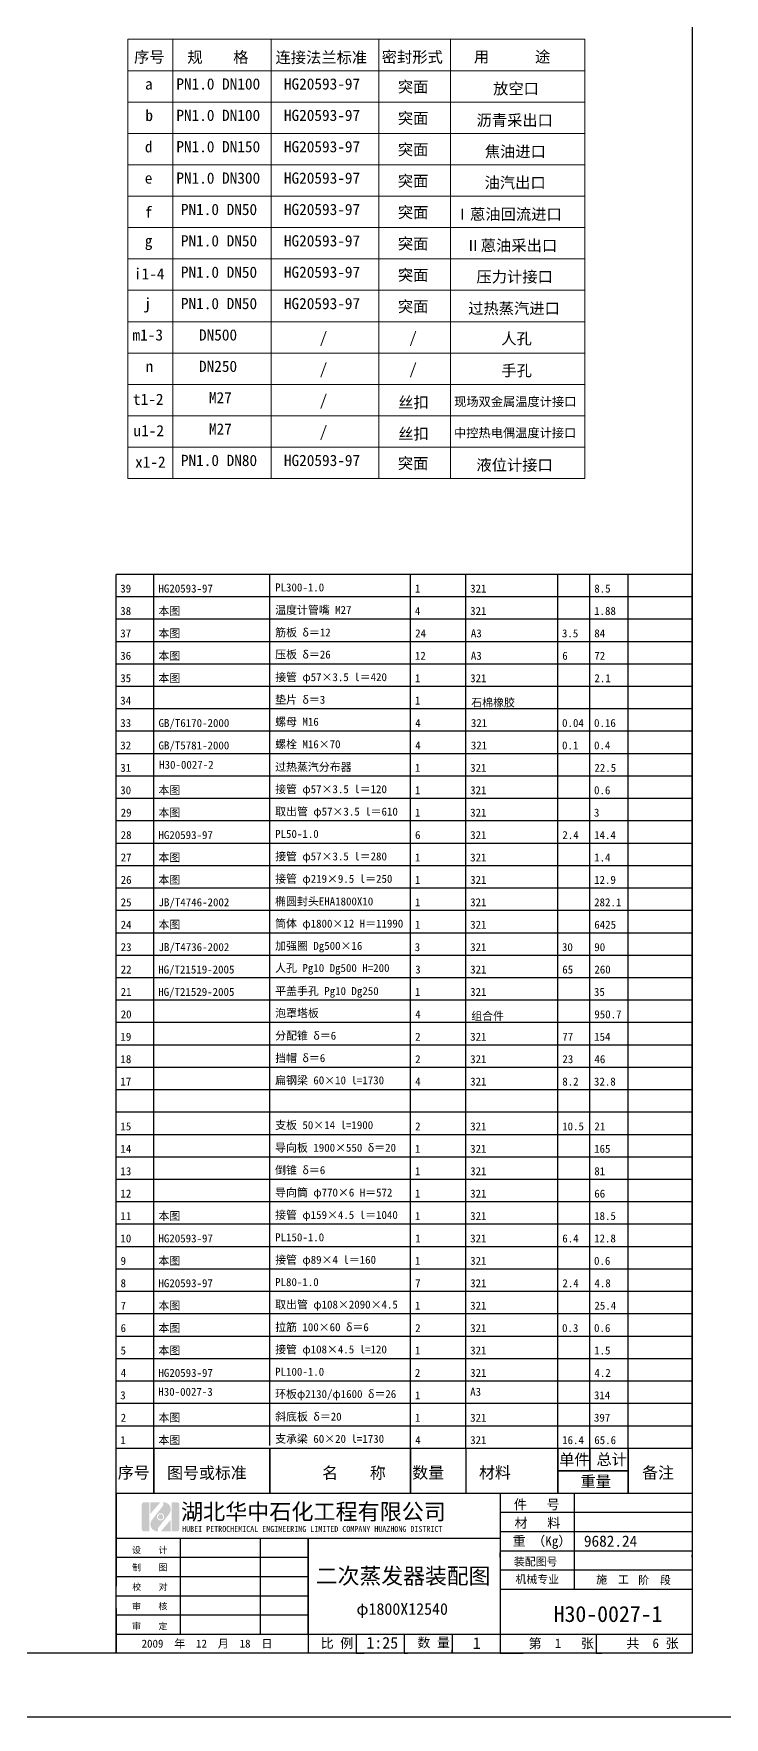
# Model space of a CAD drawing. Header units: millimetres. Extents: x -7921 to 37143, y 2610 to 23660.
# Drawn here: x 16648 to 22043, y 2635 to 15783 of the extents above; entities that cross this region are included whole.
import ezdxf

# ---------------------------------------------------------------- set-up
doc = ezdxf.new("R2010")
doc.units = ezdxf.units.MM
doc.header["$LTSCALE"] = 2
doc.linetypes.add('EB_DASHDOT', pattern=[39, 30, -3, 3, -3])
for name, color, linetype, lineweight in [('CAXA0', 7, 'Continuous', 70), ('CAXA1', 1, 'EB_DASHDOT', 25), ('CAXA4', 3, 'Continuous', 25)]:
    doc.layers.add(name, color=color, linetype=linetype, lineweight=lineweight)
doc.layers.add('文字', color=42, linetype='Continuous')
doc.styles.get("Standard").update_dxf_attribs({"font": 'SimSun.ttf'})
doc.styles.add('黑体', font='SIMHEI.TTF', dxfattribs={"width": 0.75})

msp = doc.modelspace()

# ---------------------------------------------------------------- hatches: boundary and pattern name
at = {"layer": '文字'}
h = msp.add_hatch(color=1, dxfattribs=at)
h.paths.add_polyline_path([(17786.1767, 4297.3144, 0.4142135624), (17768.5749, 4314.9163), (17726.5035, 4314.9163), (17726.5035, 4087.1933), (17768.5749, 4087.1933, 0.4142135624), (17786.1767, 4104.7951)])
h.paths.add_polyline_path([(17552.4861, 4314.9163), (17510.4147, 4314.9163, 0.4142135624), (17492.8129, 4297.3144), (17492.8129, 4104.7951, 0.4142135624), (17510.4147, 4087.1933), (17552.4861, 4087.1933)])
h.paths.add_polyline_path([(17659.8853, 4201.0548, 1), (17619.1043, 4201.0548, 1)])
h = msp.add_hatch(color=5, dxfattribs=at)
h.paths.add_polyline_path([(17656.1281, 4314.4162, -0.3603748709), (17655.5266, 4284.1349), (17572.1833, 4177.5018, 0.6778312572), (17622.8615, 4087.6934, -0.3603748709), (17623.463, 4117.9747), (17706.8063, 4224.6078, 0.6778312572)])
h.paths.add_polyline_path([(17667.6399, 4201.0548, -1), (17611.3497, 4201.0548, -1)], flags=16)
h = msp.add_hatch(color=5, dxfattribs=at)
h.paths.add_polyline_path([(17638.1022, 4314.9163), (17560.0625, 4314.9163), (17560.0625, 4224.884)])
h.paths.add_polyline_path([(17718.9272, 4177.2256), (17640.8874, 4087.1933), (17718.9272, 4087.1933)])

# ---------------------------------------------------------------- linework, layer by layer
at = {"color": 0, "linetype": 'Continuous', "lineweight": 0}
for p, q in [((17384.3268, 15739.2396), (20954.3268, 15739.2396)), ((17384.3268, 12309.2396), (17384.3268, 15739.2396)), ((17734.3268, 12309.2396), (17734.3268, 15739.2396)), ((18504.3268, 12309.2396), (18504.3268, 15739.2396)), ((19344.3268, 12309.2396), (19344.3268, 15739.2396)), ((19904.3268, 12309.2396), (19904.3268, 15739.2396)), ((20954.3268, 12309.2396), (20954.3268, 15739.2396)), ((17384.3268, 15494.2396), (20954.3268, 15494.2396)), ((17384.3268, 15249.2396), (20954.3268, 15249.2396)), ((17384.3268, 15004.2396), (20954.3268, 15004.2396)), ((17384.3268, 14759.2396), (20954.3268, 14759.2396)), ((17384.3268, 14514.2396), (20954.3268, 14514.2396)), ((17384.3268, 14269.2396), (20954.3268, 14269.2396)), ((17384.3268, 14024.2396), (20954.3268, 14024.2396)), ((17384.3268, 13779.2396), (20954.3268, 13779.2396)), ((17384.3268, 13534.2396), (20954.3268, 13534.2396)), ((17384.3268, 13289.2396), (20954.3268, 13289.2396)), ((17384.3268, 13044.2396), (20954.3268, 13044.2396)), ((17384.3268, 12799.2396), (20954.3268, 12799.2396)), ((17384.3268, 12554.2396), (20954.3268, 12554.2396)), ((17384.3268, 12309.2396), (20954.3268, 12309.2396))]:
    msp.add_line(p, q, dxfattribs=at)
at = {"color": 0, "lineweight": -3}
for p, q in [((17292.6812, 11385.2001), (17292.6812, 11560.2001)), ((17585.4867, 11385.2001), (17585.4867, 11560.2001)), ((18492.6812, 11408.2829), (18492.6812, 11560.2001)), ((19592.6812, 11408.2829), (19592.6812, 11560.2001)), ((20024.5323, 11385.2001), (20024.5323, 11560.2001)), ((20742.6812, 11385.2001), (20742.6812, 11560.2001)), ((20992.6812, 11385.2001), (20992.6812, 11560.2001)), ((21292.6812, 11385.2001), (21292.6812, 11560.2001)), ((17292.6812, 11210.2001), (17292.6812, 11385.2001)), ((17585.4867, 11210.2001), (17585.4867, 11385.2001)), ((18492.6812, 11233.2829), (18492.6812, 11408.2829)), ((19592.6812, 11233.2829), (19592.6812, 11408.2829)), ((20024.5323, 11210.2001), (20024.5323, 11385.2001)), ((20742.6812, 11210.2001), (20742.6812, 11385.2001)), ((20992.6812, 11210.2001), (20992.6812, 11385.2001)), ((21292.6812, 11210.2001), (21292.6812, 11385.2001)), ((17292.6812, 11035.2001), (17292.6812, 11210.2001)), ((17585.4867, 11035.2001), (17585.4867, 11210.2001)), ((18492.6812, 11058.2829), (18492.6812, 11233.2829)), ((19592.6812, 11058.2829), (19592.6812, 11233.2829)), ((20024.5323, 11035.2001), (20024.5323, 11210.2001)), ((20742.6812, 11035.2001), (20742.6812, 11210.2001)), ((20992.6812, 11035.2001), (20992.6812, 11210.2001)), ((21292.6812, 11035.2001), (21292.6812, 11210.2001)), ((18492.6812, 10883.2829), (18492.6812, 11058.2829)), ((19592.6812, 10883.2829), (19592.6812, 11058.2829)), ((17292.6812, 10860.2001), (17292.6812, 11035.2001)), ((17585.4867, 10860.2001), (17585.4867, 11035.2001)), ((20024.5323, 10860.2001), (20024.5323, 11035.2001)), ((20742.6812, 10860.2001), (20742.6812, 11035.2001)), ((20992.6812, 10860.2001), (20992.6812, 11035.2001)), ((21292.6812, 10860.2001), (21292.6812, 11035.2001)), ((17292.6812, 10685.2001), (17292.6812, 10860.2001)), ((17585.4867, 10685.2001), (17585.4867, 10860.2001)), ((18492.6812, 10708.2829), (18492.6812, 10883.2829)), ((19592.6812, 10708.2829), (19592.6812, 10883.2829)), ((20024.5323, 10685.2001), (20024.5323, 10860.2001)), ((20742.6812, 10685.2001), (20742.6812, 10860.2001)), ((20992.6812, 10685.2001), (20992.6812, 10860.2001)), ((21292.6812, 10685.2001), (21292.6812, 10860.2001)), ((17292.6812, 10510.2001), (17292.6812, 10685.2001)), ((17585.4867, 10510.2001), (17585.4867, 10685.2001)), ((18492.6812, 10533.2829), (18492.6812, 10708.2829)), ((19592.6812, 10533.2829), (19592.6812, 10708.2829)), ((20024.5323, 10510.2001), (20024.5323, 10685.2001)), ((20742.6812, 10510.2001), (20742.6812, 10685.2001)), ((20992.6812, 10510.2001), (20992.6812, 10685.2001)), ((21292.6812, 10510.2001), (21292.6812, 10685.2001)), ((18492.6812, 10358.2829), (18492.6812, 10533.2829)), ((19592.6812, 10358.2829), (19592.6812, 10533.2829)), ((17292.6812, 10335.2001), (17292.6812, 10510.2001)), ((17585.4867, 10335.2001), (17585.4867, 10510.2001)), ((20024.5323, 10335.2001), (20024.5323, 10510.2001)), ((20742.6812, 10335.2001), (20742.6812, 10510.2001)), ((20992.6812, 10335.2001), (20992.6812, 10510.2001)), ((21292.6812, 10335.2001), (21292.6812, 10510.2001)), ((17292.6812, 10160.2001), (17292.6812, 10335.2001)), ((17585.4867, 10160.2001), (17585.4867, 10335.2001)), ((18492.6812, 10183.2829), (18492.6812, 10358.2829)), ((19592.6812, 10183.2829), (19592.6812, 10358.2829)), ((20024.5323, 10160.2001), (20024.5323, 10335.2001)), ((20742.6812, 10160.2001), (20742.6812, 10335.2001)), ((20992.6812, 10160.2001), (20992.6812, 10335.2001)), ((21292.6812, 10160.2001), (21292.6812, 10335.2001)), ((17292.6812, 9985.2001), (17292.6812, 10160.2001)), ((17585.4867, 9985.2001), (17585.4867, 10160.2001)), ((18492.6812, 10008.2829), (18492.6812, 10183.2829)), ((19592.6812, 10008.2829), (19592.6812, 10183.2829)), ((20024.5323, 9985.2001), (20024.5323, 10160.2001)), ((20742.6812, 9985.2001), (20742.6812, 10160.2001)), ((20992.6812, 9985.2001), (20992.6812, 10160.2001)), ((21292.6812, 9985.2001), (21292.6812, 10160.2001)), ((18492.6812, 9833.2829), (18492.6812, 10008.2829)), ((19592.6812, 9833.2829), (19592.6812, 10008.2829)), ((17292.6812, 9810.2001), (17292.6812, 9985.2001)), ((17585.4867, 9810.2001), (17585.4867, 9985.2001)), ((20024.5323, 9810.2001), (20024.5323, 9985.2001)), ((20742.6812, 9810.2001), (20742.6812, 9985.2001)), ((20992.6812, 9810.2001), (20992.6812, 9985.2001)), ((21292.6812, 9810.2001), (21292.6812, 9985.2001)), ((17292.6812, 9635.2001), (17292.6812, 9810.2001)), ((17585.4867, 9635.2001), (17585.4867, 9810.2001)), ((18492.6812, 9658.2829), (18492.6812, 9833.2829)), ((19592.6812, 9658.2829), (19592.6812, 9833.2829)), ((20024.5323, 9635.2001), (20024.5323, 9810.2001)), ((20742.6812, 9635.2001), (20742.6812, 9810.2001)), ((20992.6812, 9635.2001), (20992.6812, 9810.2001)), ((21292.6812, 9635.2001), (21292.6812, 9810.2001)), ((17292.6812, 9460.2001), (17292.6812, 9635.2001)), ((17585.4867, 9460.2001), (17585.4867, 9635.2001)), ((18492.6812, 9483.2829), (18492.6812, 9658.2829)), ((19592.6812, 9483.2829), (19592.6812, 9658.2829)), ((20024.5323, 9460.2001), (20024.5323, 9635.2001)), ((20742.6812, 9460.2001), (20742.6812, 9635.2001)), ((20992.6812, 9460.2001), (20992.6812, 9635.2001)), ((21292.6812, 9460.2001), (21292.6812, 9635.2001)), ((18492.6812, 9308.2829), (18492.6812, 9483.2829)), ((19592.6812, 9308.2829), (19592.6812, 9483.2829)), ((17292.6812, 9285.2001), (17292.6812, 9460.2001)), ((17585.4867, 9285.2001), (17585.4867, 9460.2001)), ((20024.5323, 9285.2001), (20024.5323, 9460.2001)), ((20742.6812, 9285.2001), (20742.6812, 9460.2001)), ((20992.6812, 9285.2001), (20992.6812, 9460.2001)), ((21292.6812, 9285.2001), (21292.6812, 9460.2001)), ((17292.6812, 9110.2001), (17292.6812, 9285.2001)), ((17585.4867, 9110.2001), (17585.4867, 9285.2001)), ((18492.6812, 9133.2829), (18492.6812, 9308.2829)), ((19592.6812, 9133.2829), (19592.6812, 9308.2829)), ((20024.5323, 9110.2001), (20024.5323, 9285.2001)), ((20742.6812, 9110.2001), (20742.6812, 9285.2001)), ((20992.6812, 9110.2001), (20992.6812, 9285.2001)), ((21292.6812, 9110.2001), (21292.6812, 9285.2001)), ((17292.6812, 8935.2001), (17292.6812, 9110.2001)), ((17585.4867, 8935.2001), (17585.4867, 9110.2001)), ((18492.6812, 8958.2829), (18492.6812, 9133.2829)), ((19592.6812, 8958.2829), (19592.6812, 9133.2829)), ((20024.5323, 8935.2001), (20024.5323, 9110.2001)), ((20742.6812, 8935.2001), (20742.6812, 9110.2001)), ((20992.6812, 8935.2001), (20992.6812, 9110.2001)), ((21292.6812, 8935.2001), (21292.6812, 9110.2001)), ((18492.6812, 8783.2829), (18492.6812, 8958.2829)), ((19592.6812, 8783.2829), (19592.6812, 8958.2829)), ((17292.6812, 8760.2001), (17292.6812, 8935.2001)), ((17585.4867, 8760.2001), (17585.4867, 8935.2001)), ((20024.5323, 8760.2001), (20024.5323, 8935.2001)), ((20742.6812, 8760.2001), (20742.6812, 8935.2001)), ((20992.6812, 8760.2001), (20992.6812, 8935.2001)), ((21292.6812, 8760.2001), (21292.6812, 8935.2001)), ((17292.6812, 8585.2001), (17292.6812, 8760.2001)), ((17585.4867, 8585.2001), (17585.4867, 8760.2001)), ((18492.6812, 8608.2829), (18492.6812, 8783.2829)), ((19592.6812, 8608.2829), (19592.6812, 8783.2829)), ((20024.5323, 8585.2001), (20024.5323, 8760.2001)), ((20742.6812, 8585.2001), (20742.6812, 8760.2001)), ((20992.6812, 8585.2001), (20992.6812, 8760.2001)), ((21292.6812, 8585.2001), (21292.6812, 8760.2001)), ((17292.6812, 8410.2001), (17292.6812, 8585.2001)), ((17585.4867, 8410.2001), (17585.4867, 8585.2001)), ((18492.6812, 8433.2829), (18492.6812, 8608.2829)), ((19592.6812, 8433.2829), (19592.6812, 8608.2829)), ((20024.5323, 8410.2001), (20024.5323, 8585.2001)), ((20742.6812, 8410.2001), (20742.6812, 8585.2001)), ((20992.6812, 8410.2001), (20992.6812, 8585.2001)), ((21292.6812, 8410.2001), (21292.6812, 8585.2001)), ((18492.6812, 8258.2829), (18492.6812, 8433.2829)), ((19592.6812, 8258.2829), (19592.6812, 8433.2829)), ((17292.6812, 8235.2001), (17292.6812, 8410.2001)), ((17585.4867, 8235.2001), (17585.4867, 8410.2001)), ((20024.5323, 8235.2001), (20024.5323, 8410.2001)), ((20742.6812, 8235.2001), (20742.6812, 8410.2001)), ((20992.6812, 8235.2001), (20992.6812, 8410.2001)), ((21292.6812, 8235.2001), (21292.6812, 8410.2001)), ((17292.6812, 8060.2001), (17292.6812, 8235.2001)), ((17585.4867, 8060.2001), (17585.4867, 8235.2001)), ((18492.6812, 8083.2829), (18492.6812, 8258.2829)), ((19592.6812, 8083.2829), (19592.6812, 8258.2829)), ((20024.5323, 8060.2001), (20024.5323, 8235.2001)), ((20742.6812, 8060.2001), (20742.6812, 8235.2001)), ((20992.6812, 8060.2001), (20992.6812, 8235.2001)), ((21292.6812, 8060.2001), (21292.6812, 8235.2001)), ((17292.6812, 7885.2001), (17292.6812, 8060.2001)), ((17585.4867, 7885.2001), (17585.4867, 8060.2001)), ((18492.6812, 7908.2829), (18492.6812, 8083.2829)), ((19592.6812, 7908.2829), (19592.6812, 8083.2829)), ((20024.5323, 7885.2001), (20024.5323, 8060.2001)), ((20742.6812, 7885.2001), (20742.6812, 8060.2001)), ((20992.6812, 7885.2001), (20992.6812, 8060.2001)), ((21292.6812, 7885.2001), (21292.6812, 8060.2001)), ((18492.6812, 7733.2829), (18492.6812, 7908.2829)), ((19592.6812, 7733.2829), (19592.6812, 7908.2829)), ((17292.6812, 7710.2001), (17292.6812, 7885.2001)), ((17585.4867, 7710.2001), (17585.4867, 7885.2001)), ((20024.5323, 7710.2001), (20024.5323, 7885.2001)), ((20742.6812, 7710.2001), (20742.6812, 7885.2001)), ((20992.6812, 7710.2001), (20992.6812, 7885.2001)), ((21292.6812, 7710.2001), (21292.6812, 7885.2001)), ((17292.6812, 7535.2001), (17292.6812, 7710.2001)), ((17585.4867, 7535.2001), (17585.4867, 7710.2001)), ((18492.6812, 7558.2829), (18492.6812, 7733.2829)), ((19592.6812, 7558.2829), (19592.6812, 7733.2829)), ((20024.5323, 7535.2001), (20024.5323, 7710.2001)), ((20742.6812, 7535.2001), (20742.6812, 7710.2001)), ((20992.6812, 7535.2001), (20992.6812, 7710.2001)), ((21292.6812, 7535.2001), (21292.6812, 7710.2001)), ((17292.6812, 7360.2001), (17292.6812, 7535.2001)), ((17585.4867, 7360.2001), (17585.4867, 7535.2001)), ((18492.6812, 7383.2829), (18492.6812, 7558.2829)), ((19592.6812, 7383.2829), (19592.6812, 7558.2829)), ((20024.5323, 7360.2001), (20024.5323, 7535.2001)), ((20742.6812, 7360.2001), (20742.6812, 7535.2001)), ((20992.6812, 7360.2001), (20992.6812, 7535.2001)), ((21292.6812, 7360.2001), (21292.6812, 7535.2001)), ((18492.6812, 7208.2829), (18492.6812, 7383.2829)), ((19592.6812, 7208.2829), (19592.6812, 7383.2829)), ((17292.6812, 7185.2001), (17292.6812, 7360.2001)), ((17585.4867, 7185.2001), (17585.4867, 7360.2001)), ((20024.5323, 7185.2001), (20024.5323, 7360.2001)), ((20742.6812, 7185.2001), (20742.6812, 7360.2001)), ((20992.6812, 7185.2001), (20992.6812, 7360.2001)), ((21292.6812, 7185.2001), (21292.6812, 7360.2001)), ((17292.6812, 7010.2001), (17292.6812, 7185.2001)), ((17585.4867, 7010.2001), (17585.4867, 7185.2001)), ((18492.6812, 7033.2829), (18492.6812, 7208.2829)), ((19592.6812, 7033.2829), (19592.6812, 7208.2829)), ((20024.5323, 7010.2001), (20024.5323, 7185.2001)), ((20742.6812, 7010.2001), (20742.6812, 7185.2001)), ((20992.6812, 7010.2001), (20992.6812, 7185.2001)), ((21292.6812, 7010.2001), (21292.6812, 7185.2001)), ((17292.6812, 6835.2001), (17292.6812, 7010.2001)), ((17585.4867, 6835.2001), (17585.4867, 7010.2001)), ((18492.6812, 6858.2829), (18492.6812, 7033.2829)), ((19592.6812, 6858.2829), (19592.6812, 7033.2829)), ((20024.5323, 6835.2001), (20024.5323, 7010.2001)), ((20742.6812, 6835.2001), (20742.6812, 7010.2001)), ((20992.6812, 6835.2001), (20992.6812, 7010.2001)), ((21292.6812, 6835.2001), (21292.6812, 7010.2001)), ((18492.6812, 6683.2829), (18492.6812, 6858.2829)), ((19592.6812, 6683.2829), (19592.6812, 6858.2829)), ((17292.6812, 6660.2001), (17292.6812, 6835.2001)), ((17585.4867, 6660.2001), (17585.4867, 6835.2001)), ((20024.5323, 6660.2001), (20024.5323, 6835.2001)), ((20742.6812, 6660.2001), (20742.6812, 6835.2001)), ((20992.6812, 6660.2001), (20992.6812, 6835.2001)), ((21292.6812, 6660.2001), (21292.6812, 6835.2001)), ((17292.6812, 6485.2001), (17292.6812, 6660.2001)), ((17585.4867, 6485.2001), (17585.4867, 6660.2001)), ((18492.6812, 6508.2829), (18492.6812, 6683.2829)), ((19592.6812, 6508.2829), (19592.6812, 6683.2829)), ((20024.5323, 6485.2001), (20024.5323, 6660.2001)), ((20742.6812, 6485.2001), (20742.6812, 6660.2001)), ((20992.6812, 6485.2001), (20992.6812, 6660.2001)), ((21292.6812, 6485.2001), (21292.6812, 6660.2001)), ((17292.6812, 6310.2001), (17292.6812, 6485.2001)), ((17585.4867, 6310.2001), (17585.4867, 6485.2001)), ((18492.6812, 6333.2829), (18492.6812, 6508.2829)), ((19592.6812, 6333.2829), (19592.6812, 6508.2829)), ((20024.5323, 6310.2001), (20024.5323, 6485.2001)), ((20742.6812, 6310.2001), (20742.6812, 6485.2001)), ((20992.6812, 6310.2001), (20992.6812, 6485.2001)), ((21292.6812, 6310.2001), (21292.6812, 6485.2001)), ((18492.6812, 6158.2829), (18492.6812, 6333.2829)), ((19592.6812, 6158.2829), (19592.6812, 6333.2829)), ((17292.6812, 6135.2001), (17292.6812, 6310.2001)), ((17585.4867, 6135.2001), (17585.4867, 6310.2001)), ((20024.5323, 6135.2001), (20024.5323, 6310.2001)), ((20742.6812, 6135.2001), (20742.6812, 6310.2001)), ((20992.6812, 6135.2001), (20992.6812, 6310.2001)), ((21292.6812, 6135.2001), (21292.6812, 6310.2001)), ((17292.6812, 5960.2001), (17292.6812, 6135.2001)), ((17585.4867, 5960.2001), (17585.4867, 6135.2001)), ((18492.6812, 5983.2829), (18492.6812, 6158.2829)), ((19592.6812, 5983.2829), (19592.6812, 6158.2829)), ((20024.5323, 5960.2001), (20024.5323, 6135.2001)), ((20742.6812, 5960.2001), (20742.6812, 6135.2001)), ((20992.6812, 5960.2001), (20992.6812, 6135.2001)), ((21292.6812, 5960.2001), (21292.6812, 6135.2001)), ((17292.6812, 5785.2001), (17292.6812, 5960.2001)), ((17585.4867, 5785.2001), (17585.4867, 5960.2001)), ((18492.6812, 5808.2829), (18492.6812, 5983.2829)), ((19592.6812, 5808.2829), (19592.6812, 5983.2829)), ((20024.5323, 5785.2001), (20024.5323, 5960.2001)), ((20742.6812, 5785.2001), (20742.6812, 5960.2001)), ((20992.6812, 5785.2001), (20992.6812, 5960.2001)), ((21292.6812, 5785.2001), (21292.6812, 5960.2001)), ((18492.6812, 5633.2829), (18492.6812, 5808.2829)), ((19592.6812, 5633.2829), (19592.6812, 5808.2829)), ((17292.6812, 5610.2001), (17292.6812, 5785.2001)), ((17585.4867, 5610.2001), (17585.4867, 5785.2001)), ((20024.5323, 5610.2001), (20024.5323, 5785.2001)), ((20742.6812, 5610.2001), (20742.6812, 5785.2001)), ((20992.6812, 5610.2001), (20992.6812, 5785.2001)), ((21292.6812, 5610.2001), (21292.6812, 5785.2001)), ((17292.6812, 5435.2001), (17292.6812, 5610.2001)), ((17585.4867, 5435.2001), (17585.4867, 5610.2001)), ((18492.6812, 5458.2829), (18492.6812, 5633.2829)), ((19592.6812, 5458.2829), (19592.6812, 5633.2829)), ((20024.5323, 5435.2001), (20024.5323, 5610.2001)), ((20742.6812, 5435.2001), (20742.6812, 5610.2001)), ((20992.6812, 5435.2001), (20992.6812, 5610.2001)), ((21292.6812, 5435.2001), (21292.6812, 5610.2001)), ((17292.6812, 5260.2001), (17292.6812, 5435.2001)), ((17585.4867, 5260.2001), (17585.4867, 5435.2001)), ((18492.6812, 5283.2829), (18492.6812, 5458.2829)), ((19592.6812, 5283.2829), (19592.6812, 5458.2829)), ((20024.5323, 5260.2001), (20024.5323, 5435.2001)), ((20742.6812, 5260.2001), (20742.6812, 5435.2001)), ((20992.6812, 5260.2001), (20992.6812, 5435.2001)), ((21292.6812, 5260.2001), (21292.6812, 5435.2001)), ((17292.6812, 5085.2001), (17292.6812, 5260.2001)), ((17585.4867, 5085.2001), (17585.4867, 5260.2001)), ((18492.6812, 5108.2829), (18492.6812, 5283.2829)), ((19592.6812, 5108.2829), (19592.6812, 5283.2829)), ((20024.5323, 5085.2001), (20024.5323, 5260.2001)), ((20742.6812, 5085.2001), (20742.6812, 5260.2001)), ((20992.6812, 5085.2001), (20992.6812, 5260.2001)), ((21292.6812, 5085.2001), (21292.6812, 5260.2001)), ((17292.6812, 4910.2001), (17292.6812, 5085.2001)), ((17585.4867, 4910.2001), (17585.4867, 5085.2001)), ((18492.6812, 4933.2829), (18492.6812, 5108.2829)), ((19592.6812, 4735.2001), (19592.6812, 5108.2829)), ((20024.5323, 4910.2001), (20024.5323, 5085.2001)), ((20742.6812, 4910.2001), (20742.6812, 5085.2001)), ((20992.6812, 4910.2001), (20992.6812, 5085.2001)), ((21292.6812, 4910.2001), (21292.6812, 5085.2001)), ((17292.6812, 4735.2001), (17292.6812, 4910.2001)), ((17585.4867, 4735.2001), (17585.4867, 4910.2001)), ((18492.6812, 4758.2829), (18492.6812, 4933.2829)), ((20024.5323, 4735.2001), (20024.5323, 4910.2001)), ((20742.6812, 4735.2001), (20742.6812, 4910.2001)), ((20992.6812, 4735.2001), (20992.6812, 4910.2001)), ((21292.6812, 4735.2001), (21292.6812, 4910.2001)), ((17492.6812, 4735.2001), (17292.6812, 4735.2001)), ((19792.6812, 4735.2001), (19592.6812, 4735.2001)), ((20992.6812, 4735.2001), (20742.6812, 4735.2001)), ((21292.6812, 4735.2001), (20992.6812, 4735.2001)), ((20292.6812, 4385.2001), (20292.6812, 4021.072)), ((20292.6812, 4385.2001), (21792.6812, 4385.2001)), ((20870.9647, 4385.2001), (20870.9647, 4035.2001)), ((21792.6812, 4385.2001), (21792.6812, 3755.7326)), ((21792.6812, 4385.2001), (21792.6812, 3135.2001)), ((21792.6812, 4235.2001), (20292.6812, 4235.2001)), ((21792.6812, 4083.1522), (20292.6812, 4083.1522)), ((17292.6812, 4035.2001), (17292.6812, 3885.2001)), ((17292.6812, 4035.2001), (17792.6812, 4035.2001)), ((17292.6812, 4035.2001), (18792.6812, 4035.2001)), ((17292.6812, 3835.2001), (17292.6812, 4010.2001)), ((17292.6812, 4010.2001), (17292.6812, 3660.2001)), ((17292.6812, 3660.2001), (17292.6812, 4010.2001)), ((17292.6812, 4010.2001), (17292.6812, 3660.2001)), ((17792.6812, 4035.2001), (17792.6812, 3285.2001)), ((18417.6812, 4035.2001), (18417.6812, 3285.2001)), ((18792.6812, 4035.2001), (18792.6812, 3135.2001)), ((18792.6812, 3285.2001), (18792.6812, 4035.2001)), ((18792.6812, 4035.2001), (20292.6812, 4035.2001)), ((20292.6812, 4035.2001), (20292.6812, 4021.072)), ((20292.6812, 4035.2001), (20292.6812, 3135.2001)), ((20870.9647, 4035.2001), (20870.9647, 3635.2001)), ((21792.6812, 4035.2001), (21792.6812, 4000.8137)), ((17292.6812, 3885.2001), (18792.6812, 3885.2001)), ((18792.6812, 3885.2001), (18792.6812, 3829.2569)), ((20292.6812, 3935.2001), (21792.6812, 3935.2001)), ((20292.6812, 3885.2001), (20292.6812, 3918.7781)), ((20292.6812, 3914.8828), (20292.6812, 3885.2001)), ((20292.6812, 3885.2001), (20292.6812, 3874.2101)), ((21792.6812, 3885.2001), (21792.6812, 3902.7812)), ((17292.6812, 3735.2001), (18792.6812, 3735.2001)), ((21792.6812, 3785.2001), (20292.6812, 3785.2001)), ((17292.6812, 3485.2001), (17292.6812, 3660.2001)), ((17292.6812, 3585.2001), (18792.6812, 3585.2001)), ((20292.6812, 3635.2001), (21792.6812, 3635.2001)), ((17292.6812, 3435.2001), (18792.6812, 3435.2001)), ((17292.6812, 3285.2001), (21792.6812, 3285.2001)), ((18792.6812, 3285.2001), (19542.6812, 3285.2001)), ((18792.6812, 3285.2001), (19167.6812, 3285.2001)), ((18792.6812, 3285.2001), (19167.6812, 3285.2001)), ((19167.6812, 3285.2001), (19167.6812, 3135.2001)), ((19542.6812, 3285.2001), (19542.6812, 3135.2001)), ((19542.6812, 3285.2001), (19917.6812, 3285.2001)), ((19917.6812, 3285.2001), (19917.6812, 3135.2001)), ((19917.6812, 3135.2001), (19917.6812, 3161.1219)), ((20292.6812, 3285.2001), (21042.6812, 3285.2001)), ((21042.6812, 3285.2001), (21042.6812, 3135.2001)), ((19167.6812, 3135.2001), (19228.8098, 3135.2001)), ((19542.6812, 3135.2001), (19567.9475, 3135.2001)), ((20292.6812, 3135.2001), (20472.1718, 3135.2001)), ((21042.6812, 3135.2001), (21085.6357, 3135.2001))]:
    msp.add_line(p, q, dxfattribs=at)
at = {"layer": 'CAXA0', "linetype": 'Continuous', "lineweight": -3}
for p, q in [((21792.6812, 23160.2001), (21792.6812, 3135.2001)), ((21792.6812, 11385.2001), (21792.6812, 11560.2001)), ((21792.6812, 11210.2001), (21792.6812, 11385.2001)), ((21792.6812, 11035.2001), (21792.6812, 11210.2001)), ((21792.6812, 10860.2001), (21792.6812, 11035.2001)), ((21792.6812, 10685.2001), (21792.6812, 10860.2001)), ((21792.6812, 10510.2001), (21792.6812, 10685.2001)), ((21792.6812, 10335.2001), (21792.6812, 10510.2001)), ((21792.6812, 10160.2001), (21792.6812, 10335.2001)), ((21792.6812, 9985.2001), (21792.6812, 10160.2001)), ((21792.6812, 9810.2001), (21792.6812, 9985.2001)), ((21792.6812, 9635.2001), (21792.6812, 9810.2001)), ((21792.6812, 9460.2001), (21792.6812, 9635.2001)), ((21792.6812, 9285.2001), (21792.6812, 9460.2001)), ((21792.6812, 9110.2001), (21792.6812, 9285.2001)), ((21792.6812, 8935.2001), (21792.6812, 9110.2001)), ((21792.6812, 8760.2001), (21792.6812, 8935.2001)), ((21792.6812, 8585.2001), (21792.6812, 8760.2001)), ((21792.6812, 8410.2001), (21792.6812, 8585.2001)), ((21792.6812, 8235.2001), (21792.6812, 8410.2001)), ((21792.6812, 8060.2001), (21792.6812, 8235.2001)), ((21792.6812, 7885.2001), (21792.6812, 8060.2001)), ((21792.6812, 7710.2001), (21792.6812, 7885.2001)), ((21792.6812, 7535.2001), (21792.6812, 7710.2001)), ((21792.6812, 7360.2001), (21792.6812, 7535.2001)), ((21792.6812, 7185.2001), (21792.6812, 7360.2001)), ((21792.6812, 7010.2001), (21792.6812, 7185.2001)), ((21792.6812, 6835.2001), (21792.6812, 7010.2001)), ((21792.6812, 6660.2001), (21792.6812, 6835.2001)), ((21792.6812, 6485.2001), (21792.6812, 6660.2001)), ((21792.6812, 6310.2001), (21792.6812, 6485.2001)), ((21792.6812, 6135.2001), (21792.6812, 6310.2001)), ((21792.6812, 5960.2001), (21792.6812, 6135.2001)), ((21792.6812, 5785.2001), (21792.6812, 5960.2001)), ((21792.6812, 5610.2001), (21792.6812, 5785.2001)), ((21792.6812, 5435.2001), (21792.6812, 5610.2001)), ((21792.6812, 5260.2001), (21792.6812, 5435.2001)), ((21792.6812, 5260.2001), (17292.6812, 5260.2001)), ((21792.6812, 5260.2001), (17292.6812, 5260.2001)), ((21792.6812, 5085.2001), (21792.6812, 5260.2001)), ((21792.6812, 4910.2001), (21792.6812, 5085.2001)), ((21792.6812, 4735.2001), (21792.6812, 4910.2001)), ((21792.6812, 4735.2001), (17292.6812, 4735.2001)), ((17292.6812, 4385.2001), (17292.6812, 4735.2001)), ((18492.6812, 4735.2001), (17492.6812, 4735.2001)), ((17585.4867, 4385.2001), (17585.4867, 4735.2001)), ((17585.4867, 4735.2001), (17585.4867, 4385.2001)), ((20742.6812, 4735.2001), (19792.6812, 4735.2001)), ((20024.5323, 4735.2001), (20024.5323, 4385.2001)), ((21792.6812, 4735.2001), (21292.6812, 4735.2001)), ((21792.6812, 4735.2001), (21792.6812, 4385.2001)), ((17292.6812, 4385.2001), (17292.6812, 4035.2001)), ((17292.6812, 3135.2001), (17292.6812, 4385.2001)), ((17292.6812, 3135.2001), (17292.6812, 4385.2001)), ((17292.6812, 4385.2001), (21792.6812, 4385.2001)), ((17292.6812, 4185.2001), (17292.6812, 4360.2001)), ((17292.6812, 4185.2001), (17292.6812, 4360.2001)), ((17292.6812, 4010.2001), (17292.6812, 4185.2001)), ((17292.6812, 4010.2001), (17292.6812, 4185.2001)), ((17292.6812, 3485.2001), (17292.6812, 3135.2001)), ((17292.6812, 3135.2001), (17292.6812, 3485.2001)), ((17292.6812, 3485.2001), (17292.6812, 3135.2001)), ((21792.6812, 3135.2001), (7942.6812, 3135.2001)), ((21792.6812, 3135.2001), (17292.6812, 3135.2001)), ((21792.6812, 3135.2001), (17292.6812, 3135.2001)), ((22292.6812, 2635.2001), (7442.6812, 2635.2001))]:
    msp.add_line(p, q, dxfattribs=at)
at = {"layer": 'CAXA0', "color": 0, "linetype": 'Continuous', "lineweight": -3}
for p, q in [((21792.6812, 11560.2001), (17292.6812, 11560.2001)), ((21792.6812, 11385.2001), (17292.6812, 11385.2001)), ((21792.6812, 11385.2001), (17292.6812, 11385.2001)), ((21792.6812, 11210.2001), (17292.6812, 11210.2001)), ((21792.6812, 11210.2001), (17292.6812, 11210.2001)), ((21792.6812, 11035.2001), (17292.6812, 11035.2001)), ((21792.6812, 11035.2001), (17292.6812, 11035.2001)), ((21792.6812, 10860.2001), (17292.6812, 10860.2001)), ((21792.6812, 10860.2001), (17292.6812, 10860.2001)), ((21792.6812, 10685.2001), (17292.6812, 10685.2001)), ((21792.6812, 10685.2001), (17292.6812, 10685.2001)), ((21792.6812, 10510.2001), (17292.6812, 10510.2001)), ((21792.6812, 10510.2001), (17292.6812, 10510.2001)), ((21792.6812, 10335.2001), (17292.6812, 10335.2001)), ((21792.6812, 10335.2001), (17292.6812, 10335.2001)), ((21792.6812, 10160.2001), (17292.6812, 10160.2001)), ((21792.6812, 10160.2001), (17292.6812, 10160.2001)), ((21792.6812, 9985.2001), (17292.6812, 9985.2001)), ((21792.6812, 9985.2001), (17292.6812, 9985.2001)), ((21792.6812, 9810.2001), (17292.6812, 9810.2001)), ((21792.6812, 9810.2001), (17292.6812, 9810.2001)), ((21792.6812, 9635.2001), (17292.6812, 9635.2001)), ((21792.6812, 9635.2001), (17292.6812, 9635.2001)), ((21792.6812, 9460.2001), (17292.6812, 9460.2001)), ((21792.6812, 9460.2001), (17292.6812, 9460.2001)), ((21792.6812, 9285.2001), (17292.6812, 9285.2001)), ((21792.6812, 9285.2001), (17292.6812, 9285.2001)), ((21792.6812, 9110.2001), (17292.6812, 9110.2001)), ((21792.6812, 9110.2001), (17292.6812, 9110.2001)), ((21792.6812, 8935.2001), (17292.6812, 8935.2001)), ((21792.6812, 8935.2001), (17292.6812, 8935.2001)), ((21792.6812, 8760.2001), (17292.6812, 8760.2001)), ((21792.6812, 8760.2001), (17292.6812, 8760.2001)), ((21792.6812, 8585.2001), (17292.6812, 8585.2001)), ((21792.6812, 8585.2001), (17292.6812, 8585.2001)), ((21792.6812, 8410.2001), (17292.6812, 8410.2001)), ((21792.6812, 8410.2001), (17292.6812, 8410.2001)), ((21792.6812, 8235.2001), (17292.6812, 8235.2001)), ((21792.6812, 8235.2001), (17292.6812, 8235.2001)), ((21792.6812, 8060.2001), (17292.6812, 8060.2001)), ((21792.6812, 8060.2001), (17292.6812, 8060.2001)), ((21792.6812, 7885.2001), (17292.6812, 7885.2001)), ((21792.6812, 7885.2001), (17292.6812, 7885.2001)), ((21792.6812, 7710.2001), (17292.6812, 7710.2001)), ((21792.6812, 7710.2001), (17292.6812, 7710.2001)), ((21792.6812, 7535.2001), (17292.6812, 7535.2001)), ((21792.6812, 7535.2001), (17292.6812, 7535.2001)), ((21792.6812, 7360.2001), (17292.6812, 7360.2001)), ((21792.6812, 7360.2001), (17292.6812, 7360.2001)), ((21792.6812, 7185.2001), (17292.6812, 7185.2001)), ((21792.6812, 7185.2001), (17292.6812, 7185.2001)), ((21792.6812, 7010.2001), (17292.6812, 7010.2001)), ((21792.6812, 7010.2001), (17292.6812, 7010.2001)), ((21792.6812, 6835.2001), (17292.6812, 6835.2001)), ((21792.6812, 6835.2001), (17292.6812, 6835.2001)), ((21792.6812, 6660.2001), (17292.6812, 6660.2001)), ((21792.6812, 6660.2001), (17292.6812, 6660.2001)), ((21792.6812, 6485.2001), (17292.6812, 6485.2001)), ((21792.6812, 6485.2001), (17292.6812, 6485.2001)), ((21792.6812, 6310.2001), (17292.6812, 6310.2001)), ((21792.6812, 6310.2001), (17292.6812, 6310.2001)), ((21792.6812, 6135.2001), (17292.6812, 6135.2001)), ((21792.6812, 6135.2001), (17292.6812, 6135.2001)), ((21792.6812, 5960.2001), (17292.6812, 5960.2001)), ((21792.6812, 5960.2001), (17292.6812, 5960.2001)), ((21792.6812, 5785.2001), (17292.6812, 5785.2001)), ((21792.6812, 5785.2001), (17292.6812, 5785.2001)), ((21792.6812, 5610.2001), (17292.6812, 5610.2001)), ((21792.6812, 5610.2001), (17292.6812, 5610.2001)), ((21792.6812, 5435.2001), (17292.6812, 5435.2001)), ((21792.6812, 5435.2001), (17292.6812, 5435.2001)), ((21792.6812, 5085.2001), (17292.6812, 5085.2001)), ((21792.6812, 5085.2001), (17292.6812, 5085.2001)), ((21792.6812, 4910.2001), (17292.6812, 4910.2001)), ((21792.6812, 4910.2001), (17292.6812, 4910.2001)), ((18492.6812, 4385.2001), (18492.6812, 4735.2001)), ((18492.6812, 4735.2001), (18492.6812, 4385.2001)), ((19592.6812, 4385.2001), (19592.6812, 4735.2001)), ((19592.6812, 4735.2001), (19592.6812, 4385.2001)), ((20742.6812, 4560.2001), (20742.6812, 4735.2001)), ((20742.6812, 4735.2001), (20742.6812, 4385.2001)), ((20992.6812, 4560.2001), (20992.6812, 4735.2001)), ((20992.6812, 4735.2001), (20992.6812, 4560.2001)), ((21292.6812, 4385.2001), (21292.6812, 4735.2001)), ((21292.6812, 4735.2001), (21292.6812, 4560.2001)), ((20742.6812, 4560.2001), (20992.6812, 4560.2001)), ((20742.6812, 4385.2001), (20742.6812, 4560.2001)), ((21292.6812, 4560.2001), (20742.6812, 4560.2001)), ((20992.6812, 4560.2001), (21292.6812, 4560.2001)), ((21292.6812, 4560.2001), (21292.6812, 4385.2001))]:
    msp.add_line(p, q, dxfattribs=at)

# ---------------------------------------------------------------- texts
at = {"color": 0, "lineweight": 0}
for s, height, p in [('序号', 87.5, (17431.8276, 15557.2025)), ('规    格', 87.5, (17848.5687, 15556.2302)), ('连接法兰标准', 87.5, (18536.832, 15554.1586)), ('密封形式', 87.5, (19366.3437, 15557.2025)), ('用      途', 87.5, (20086.9393, 15559.4785)), ('PN1.0 DN100', 87.5, (17762.475, 15347.0159)), ('HG20593-97', 87.5, (18602.6371, 15347.0159)), ('突面', 87.5, (19492.4526, 15324.2233)), ('放空口', 87.5, (20236.5857, 15310.3353)), ('PN1.0 DN100', 87.5, (17762.475, 15102.0159)), ('HG20593-97', 87.5, (18602.6371, 15102.0159)), ('突面', 87.5, (19492.4526, 15079.2233)), ('沥青采出口', 87.5, (20107.074, 15063.4681)), ('PN1.0 DN150', 87.5, (17762.475, 14857.0159)), ('HG20593-97', 87.5, (18602.6371, 14857.0159)), ('突面', 87.5, (19492.4526, 14834.2233)), ('焦油进口', 87.5, (20171.8298, 14819.6447)), ('PN1.0 DN300', 87.5, (17762.475, 14612.0159)), ('HG20593-97', 87.5, (18602.6371, 14612.0159)), ('突面', 87.5, (19492.4526, 14589.2233)), ('油汽出口', 87.5, (20169.8854, 14576.2302)), ('PN1.0 DN50', 87.5, (17798.0467, 14367.0159)), ('HG20593-97', 87.5, (18602.6371, 14367.0159)), ('突面', 87.5, (19492.4526, 14344.2233)), ('Ⅰ蒽油回流进口', 87.5, (19937.2151, 14329.6447)), ('PN1.0 DN50', 87.5, (17798.0467, 14122.0159)), ('HG20593-97', 87.5, (18602.6371, 14122.0159)), ('突面', 87.5, (19492.4526, 14099.2233)), ('Ⅱ蒽油采出口', 87.5, (20020.9293, 14085.3353)), ('PN1.0 DN50', 87.5, (17798.0467, 13877.0159)), ('HG20593-97', 87.5, (18602.6371, 13877.0159)), ('突面', 87.5, (19492.4526, 13854.2233)), ('压力计接口', 87.5, (20106.5879, 13841.2302)), ('PN1.0 DN50', 87.5, (17798.0467, 13632.0159)), ('HG20593-97', 87.5, (18602.6371, 13632.0159)), ('突面', 87.5, (19492.4526, 13609.2233)), ('过热蒸汽进口', 87.5, (20041.832, 13594.1586)), ('DN500', 87.5, (17939.3867, 13387.0159)), ('/', 87.5, (18882.0164, 13366.7311)), ('/', 87.5, (19582.0164, 13366.7311)), ('人孔', 87.5, (20300.3693, 13358.0085)), ('DN250', 87.5, (17939.3867, 13142.0159)), ('/', 87.5, (18882.0164, 13121.7311)), ('/', 87.5, (19582.0164, 13121.7311)), ('手孔', 87.5, (20301.3415, 13109.1469)), ('M27', 87.5, (18017.0803, 12897.0159)), ('/', 87.5, (18882.0164, 12876.7311)), ('丝扣', 87.5, (19495.3693, 12860.1308)), ('现场双金属温度计接口', 70, (19932.2603, 12874.7878)), ('M27', 87.5, (18017.0803, 12652.0159)), ('/', 87.5, (18882.0164, 12631.7311)), ('丝扣', 87.5, (19495.3693, 12615.1308)), ('中控热电偶温度计接口', 70, (19931.5931, 12631.1256)), ('PN1.0 DN80', 87.5, (17798.0467, 12407.0159)), ('HG20593-97', 87.5, (18602.6371, 12407.0159)), ('突面', 87.5, (19492.4526, 12384.2233)), ('液位计接口', 87.5, (20106.1018, 12371.2302))]:
    msp.add_text(s, height=height, dxfattribs=at).set_placement(p)
at = {"color": 0, "lineweight": -3}
for s, height, p in [('39', 62.5, (17324.3114, 11418.9626)), ('HG20593-97', 62.5, (17622.7098, 11418.9626)), ('PL300-1.0 ', 62.5, (18534.1812, 11427.7413)), ('1', 62.5, (19625.6273, 11418.9626)), ('321', 62.5, (20057.4785, 11418.9626)), ('8.5', 62.5, (21026.9433, 11418.9626)), ('本图 ', 62.5, (17622.7098, 11243.9626)), ('温度计管嘴 M27', 62.5, (18534.1812, 11251.7548)), ('38', 62.5, (17324.3114, 11243.9626)), ('4', 62.5, (19625.6273, 11243.9626)), ('321', 62.5, (20057.4785, 11243.9626)), ('1.88', 62.5, (21025.6273, 11243.9626)), ('37', 62.5, (17324.3114, 11068.9626)), ('本图 ', 62.5, (17622.7098, 11068.9626)), ('筋板 δ＝12', 62.5, (18534.1812, 11075.7684)), ('24', 62.5, (19627.6013, 11068.9626)), ('3.5', 62.5, (20774.3114, 11068.9626)), ('84', 62.5, (21026.9433, 11068.9626)), ('36', 62.5, (17324.3114, 10893.9626)), ('本图 ', 62.5, (17622.7098, 10893.9626)), ('压板 δ＝26', 62.5, (18534.1812, 10903.7278)), ('12', 62.5, (19625.6273, 10893.9626)), ('6', 62.5, (20776.9433, 10893.9626)), ('72', 62.5, (21026.9433, 10893.9626)), ('本图 ', 62.5, (17622.7098, 10718.9626)), ('接管 φ57×3.5 l＝420', 62.5, (18534.1812, 10727.2481)), ('35', 62.5, (17324.3114, 10718.9626)), ('1', 62.5, (19625.6273, 10718.9626)), ('321', 62.5, (20057.4785, 10718.9626)), ('2.1', 62.5, (21027.6013, 10718.9626)), ('34', 62.5, (17324.3114, 10543.9626)), ('垫片 δ＝3', 62.5, (18534.1812, 10550.7684)), ('1', 62.5, (19625.6273, 10543.9626)), ('石棉橡胶', 62.5, (20066.0323, 10528.6721)), ('33', 62.5, (17324.3114, 10368.9626)), ('GB/T6170-2000', 62.5, (17623.3678, 10368.9626)), ('螺母 M16', 62.5, (18534.1812, 10378.7278)), ('4', 62.5, (19627.9303, 10368.9626)), ('321', 62.5, (20062.7424, 10368.9626)), ('0.04', 62.5, (20775.3423, 10368.9626)), ('0.16', 62.5, (21024.9694, 10368.9626)), ('32', 62.5, (17324.3114, 10193.9626)), ('GB/T5781-2000', 62.5, (17623.3678, 10193.9626)), ('螺栓 M16×70', 62.5, (18534.1812, 10203.2346)), ('321', 62.5, (20062.7424, 10193.9626)), ('0.1', 62.5, (20774.9694, 10193.9626)), ('0.4', 62.5, (21024.9694, 10193.9626)), ('4', 62.5, (19627.9303, 10193.9626)), ('31', 62.5, (17324.3114, 10018.9626)), ('1', 62.5, (19625.6273, 10018.9626)), ('321', 62.5, (20057.4785, 10018.9626)), ('22.5', 62.5, (21027.6013, 10018.9626)), ('30', 62.5, (17324.3114, 9843.9626)), ('本图 ', 62.5, (17622.7098, 9843.9626)), ('接管 φ57×3.5 l＝120', 62.5, (18534.1812, 9852.2481)), ('1', 62.5, (19625.6273, 9843.9626)), ('321', 62.5, (20057.4785, 9843.9626)), ('0.6', 62.5, (21024.9694, 9843.9626)), ('29', 62.5, (17327.6013, 9668.9626)), ('本图 ', 62.5, (17622.7098, 9668.9626)), ('取出管 φ57×3.5 l＝610', 62.5, (18534.1812, 9677.2481)), ('321', 62.5, (20057.4785, 9668.9626)), ('3', 62.5, (21024.3114, 9668.9626)), ('1', 62.5, (19625.6273, 9668.9626)), ('28', 62.5, (17327.6013, 9493.9626)), ('HG20593-97', 62.5, (17622.7098, 9493.9626)), ('PL50-1.0 ', 62.5, (18534.1812, 9502.7413)), ('6', 62.5, (19626.9433, 9493.9626)), ('321', 62.5, (20057.4785, 9493.9626)), ('2.4', 62.5, (20777.6013, 9493.9626)), ('14.4', 62.5, (21025.6273, 9493.9626)), ('27', 62.5, (17327.6013, 9318.9626)), ('本图 ', 62.5, (17622.7098, 9318.9626)), ('接管 φ57×3.5 l＝280', 62.5, (18534.1812, 9327.2481)), ('1', 62.5, (19625.6273, 9318.9626)), ('321', 62.5, (20057.4785, 9318.9626)), ('1.4', 62.5, (21025.6273, 9318.9626)), ('26', 62.5, (17327.6013, 9143.9626)), ('本图 ', 62.5, (17622.7098, 9143.9626)), ('接管 φ219×9.5 l＝250', 62.5, (18534.1812, 9152.2481)), ('1', 62.5, (19625.6273, 9143.9626)), ('321', 62.5, (20057.4785, 9143.9626)), ('12.9', 62.5, (21025.6273, 9143.9626)), ('25', 62.5, (17327.6013, 8968.9626)), ('JB/T4746-2002', 62.5, (17623.3678, 8968.9626)), ('椭圆封头EHA1800X10', 62.5, (18534.1812, 8975.7684)), ('1', 62.5, (19625.6273, 8968.9626)), ('321', 62.5, (20057.4785, 8968.9626)), ('282.1', 62.5, (21025.6273, 8968.9626)), ('24', 62.5, (17327.6013, 8793.9626)), ('本图 ', 62.5, (17622.7098, 8793.9626)), ('筒体 φ1800×12 H＝11990', 62.5, (18534.1812, 8802.2481)), ('1', 62.5, (19625.6273, 8793.9626)), ('321', 62.5, (20057.4785, 8793.9626)), ('6425', 62.5, (21026.9433, 8793.9626)), ('23', 62.5, (17327.6013, 8618.9626)), ('JB/T4736-2002', 62.5, (17623.3678, 8618.9626)), ('加强圈 Dg500×16', 62.5, (18534.1812, 8628.7278)), ('3', 62.5, (19624.3114, 8618.9626)), ('321', 62.5, (20057.4785, 8618.9626)), ('30', 62.5, (20774.3114, 8618.9626)), ('90', 62.5, (21026.9433, 8618.9626)), ('22', 62.5, (17327.6013, 8443.9626)), ('HG/T21519-2005', 62.5, (17620.7359, 8443.9626)), ('人孔 Pg10 Dg500 H=200', 62.5, (18534.1812, 8455.7008)), ('3', 62.5, (19627.9303, 8443.9626)), ('321', 62.5, (20057.4785, 8443.9626)), ('65', 62.5, (20776.9433, 8443.9626)), ('260', 62.5, (21027.6013, 8443.9626)), ('21', 62.5, (17327.6013, 8268.9626)), ('HG/T21529-2005', 62.5, (17620.7359, 8268.9626)), ('平盖手孔 Pg10 Dg250', 62.5, (18534.1812, 8275.7684)), ('1', 62.5, (19625.6273, 8268.9626)), ('321', 62.5, (20057.4785, 8268.9626)), ('35', 62.5, (21024.3114, 8268.9626)), ('20', 62.5, (17327.6013, 8093.9626)), ('4', 62.5, (19627.9303, 8093.9626)), ('组合件', 62.5, (20066.0323, 8080.6451)), ('950.7', 62.5, (21027.2923, 8093.9626)), ('19', 62.5, (17325.6273, 7918.9626)), ('分配锥 δ＝6', 62.5, (18534.1812, 7927.2481)), ('2', 62.5, (19627.6013, 7918.9626)), ('321', 62.5, (20057.4785, 7918.9626)), ('77', 62.5, (20776.9433, 7918.9626)), ('154', 62.5, (21025.6273, 7918.9626)), ('18', 62.5, (17325.6273, 7743.9626)), ('挡帽 δ＝6', 62.5, (18534.1812, 7752.2481)), ('2', 62.5, (19627.6013, 7743.9626)), ('321', 62.5, (20057.4785, 7743.9626)), ('23', 62.5, (20777.6013, 7743.9626)), ('46', 62.5, (21027.9303, 7743.9626)), ('17', 62.5, (17325.6273, 7568.9626)), ('扁钢梁 60×10 l=1730', 62.5, (18534.1812, 7578.7278)), ('4', 62.5, (19627.9303, 7568.9626)), ('321', 62.5, (20057.4785, 7568.9626)), ('8.2', 62.5, (20776.9433, 7568.9626)), ('32.8', 62.5, (21024.3114, 7568.9626)), ('15', 62.5, (17325.6273, 7218.9626)), ('支板 50×14 l=1900', 62.5, (18534.1812, 7228.7278)), ('2', 62.5, (19627.6013, 7218.9626)), ('321', 62.5, (20057.4785, 7218.9626)), ('10.5', 62.5, (20775.9737, 7218.9626)), ('21', 62.5, (21027.6013, 7218.9626)), ('14', 62.5, (17325.6273, 7043.9626)), ('导向板 1900×550 δ＝20', 62.5, (18534.1812, 7052.2481)), ('1', 62.5, (19625.6273, 7043.9626)), ('321', 62.5, (20057.4785, 7043.9626)), ('165', 62.5, (21025.6273, 7043.9626)), ('13', 62.5, (17325.6273, 6868.9626)), ('倒锥 δ＝6', 62.5, (18534.1812, 6877.2481)), ('1', 62.5, (19625.6273, 6868.9626)), ('321', 62.5, (20057.4785, 6868.9626)), ('81', 62.5, (21026.9433, 6868.9626)), ('12', 62.5, (17325.6273, 6693.9626)), ('导向筒 φ770×6 H＝572 ', 62.5, (18534.1812, 6702.2481)), ('1', 62.5, (19625.6273, 6693.9626)), ('321', 62.5, (20057.4785, 6693.9626)), ('66', 62.5, (21026.9433, 6693.9626)), ('11', 62.5, (17325.6273, 6518.9626)), ('本图 ', 62.5, (17622.7098, 6518.9626)), ('接管 φ159×4.5 l＝1040', 62.5, (18534.1812, 6527.2481)), ('1', 62.5, (19625.6273, 6518.9626)), ('321', 62.5, (20057.4785, 6518.9626)), ('18.5', 62.5, (21025.6273, 6518.9626)), ('10', 62.5, (17325.6273, 6343.9626)), ('HG20593-97', 62.5, (17622.7098, 6343.9626)), ('PL150-1.0 ', 62.5, (18534.1812, 6352.7413)), ('1', 62.5, (19627.6013, 6343.9626)), ('321', 62.5, (20057.4785, 6343.9626)), ('6.4', 62.5, (20776.9433, 6343.9626)), ('12.8', 62.5, (21025.6273, 6343.9626)), ('9', 62.5, (17326.9433, 6168.9626)), ('本图 ', 62.5, (17622.7098, 6168.9626)), ('接管 φ89×4 l＝160', 62.5, (18534.1812, 6177.2481)), ('1', 62.5, (19625.6273, 6168.9626)), ('321', 62.5, (20057.4785, 6168.9626)), ('0.6', 62.5, (21024.9694, 6168.9626)), ('8', 62.5, (17326.9433, 5993.9626)), ('HG20593-97', 62.5, (17622.7098, 5993.9626)), ('PL80-1.0 ', 62.5, (18534.1812, 6002.7413)), ('7', 62.5, (19627.6013, 5993.9626)), ('321', 62.5, (20057.4785, 5993.9626)), ('2.4', 62.5, (20777.6013, 5993.9626)), ('4.8', 62.5, (21027.9303, 5993.9626)), ('7', 62.5, (17326.9433, 5818.9626)), ('本图 ', 62.5, (17622.7098, 5818.9626)), ('取出管 φ108×2090×4.5', 62.5, (18534.1812, 5827.2481)), ('1', 62.5, (19625.6273, 5818.9626)), ('321', 62.5, (20057.4785, 5818.9626)), ('25.4', 62.5, (21027.6013, 5818.9626)), ('6', 62.5, (17326.9433, 5643.9626)), ('本图 ', 62.5, (17622.7098, 5643.9626)), ('拉筋 100×60 δ＝6', 62.5, (18534.1812, 5650.7684)), ('2', 62.5, (19627.6013, 5643.9626)), ('321', 62.5, (20057.4785, 5643.9626)), ('0.3', 62.5, (20774.9694, 5643.9626)), ('0.6', 62.5, (21024.9694, 5643.9626)), ('5', 62.5, (17326.6143, 5468.9626)), ('本图 ', 62.5, (17622.7098, 5468.9626)), ('接管 φ108×4.5 l=120', 62.5, (18534.1812, 5477.2481)), ('1', 62.5, (19625.6273, 5468.9626)), ('321', 62.5, (20057.4785, 5468.9626)), ('1.5', 62.5, (21025.6273, 5468.9626)), ('4', 62.5, (17327.9303, 5293.9626)), ('HG20593-97 ', 62.5, (17622.7098, 5293.9626)), ('PL100-1.0 ', 62.5, (18534.1812, 5302.7413)), ('2', 62.5, (19625.6273, 5293.9626)), ('321', 62.5, (20057.4785, 5293.9626)), ('4.2', 62.5, (21027.9303, 5293.9626)), ('3', 62.5, (17324.3114, 5118.9626)), ('环板φ2130/φ1600 δ＝26', 62.5, (18534.1812, 5128.7278)), ('1', 62.5, (19625.6273, 5118.9626)), ('314', 62.5, (21024.3114, 5118.9626)), ('2', 62.5, (17327.6013, 4943.9626)), ('本图 ', 62.5, (17622.7098, 4943.9626)), ('斜底板 δ＝20', 62.5, (18534.1812, 4952.2481)), ('1', 62.5, (19625.6273, 4943.9626)), ('321', 62.5, (20057.4785, 4943.9626)), ('397', 62.5, (21024.3114, 4943.9626)), ('1', 62.5, (17325.6273, 4768.9626)), ('本图 ', 62.5, (17622.7098, 4768.9626)), ('支承梁 60×20 l=1730', 62.5, (18534.1812, 4778.7278)), ('4', 62.5, (19627.9303, 4768.9626)), ('321', 62.5, (20057.4785, 4768.9626)), ('16.4', 62.5, (20775.9737, 4768.9626)), ('65.6', 62.5, (21026.9433, 4768.9626)), ('序号', 91.25, (17305.1812, 4500.5549)), ('图号或标准', 91.25, (17690.3494, 4498.5278)), ('名    称', 91.25, (18901.0629, 4498.5278)), ('数量', 91.25, (19605.1812, 4500.5549)), ('材料', 91.25, (20126.0629, 4501.2305)), ('单件', 87.5, (20751.4518, 4604.5295)), ('总计', 87.5, (21043.5484, 4605.9485)), ('备注', 91.25, (21401.0629, 4499.8792)), ('重量', 87.5, (20918.5484, 4433.3133)), ('件   号', 75, (20398.4838, 4259.9124)), ('材   料', 75, (20404.0605, 4115.439)), ('设    计', 50, (17416.5575, 3915.9341)), ('重 （Kg）', 75, (20388.4746, 3974.7993)), ('9682.24', 87.5, (20945.846, 3967.4553)), ('制    图', 50, (17416.5585, 3780.98)), ('装配图号', 62.5, (20398.4838, 3819.7859)), ('校    对', 50, (17418.1136, 3628.3063)), ('机械专业', 62.5, (20411.2369, 3682.2733)), ('施  工', 62.5, (21041.9305, 3679.4325)), ('阶  段', 62.5, (21369.5434, 3675.4253)), ('审    核', 50, (17416.5585, 3477.0842)), ('φ1800X12540', 91.2, (19169.1975, 3435.8251)), ('审    定', 50, (17416.5575, 3321.9295)), ('   2009  年  12  月  18  日', 62.5, (17363.7392, 3179.3443)), ('比 例', 75, (18889.5344, 3177.2421)), ('1:25', 91.2, (19246.8733, 3171.5915)), ('数 量', 75, (19644.3962, 3181.1747)), ('1', 91.2, (20077.3786, 3169.2277)), ('第  1   张', 75, (20513.7697, 3175.5754)), ('共  6 张', 75, (21276.8301, 3176.0996))]:
    msp.add_text(s, height=height, dxfattribs=at).set_placement(p)
at = {"color": 1, "lineweight": -3}
for s, p in [('A3', (20062.7424, 11068.9626)), ('A3', (20062.7424, 10893.9626)), ('过热蒸汽分布器', (18534.1812, 10025.7684)), ('泡罩塔板', (18534.1812, 8103.2346)), ('A3', (20057.4785, 5146.2643))]:
    msp.add_text(s, height=62.5, dxfattribs=at).set_placement(p)
at = {"lineweight": -3}
for s, p in [('二次蒸发器装配图', (18851.8558, 3676.9918)), ('H30-0027-1', (20709.3773, 3379.7359))]:
    msp.add_text(s, height=125, dxfattribs=at).set_placement(p)
at = {"layer": 'CAXA1', "lineweight": 0}
for s, p in [('a', (17518.3471, 15347.0159)), ('b', (17520.7522, 15101.5298)), ('d', (17516.8633, 14856.5298)), ('e', (17515.456, 14612.0159)), ('f', (17515.507, 14345.8152)), ('g', (17515.9676, 14122.0159)), ('i1-4', (17431.4702, 13864.1152)), ('j', (17507.5238, 13632.0159)), ('m1-3', (17420.1269, 13387.0159)), ('n', (17522.1084, 13142.0159)), ('t1-2', (17423.9246, 12884.3332)), ('u1-2', (17428.2996, 12639.3332)), ('x1-2', (17440.2202, 12394.1152))]:
    msp.add_text(s, height=87.5, dxfattribs=at).set_placement(p)
at = {"layer": 'CAXA4', "color": 0}
for s, p in [('H30-0027-2', (17628.2177, 10042.8453)), ('H30-0027-3', (17621.8046, 5146.092))]:
    msp.add_text(s, height=62.5, dxfattribs=at).set_placement(p)
at = {"layer": '文字', "color": 5, "style": '黑体'}
msp.add_text('湖北华中石化工程有限公司', height=126.417562, dxfattribs=at).set_placement((17798.8921, 4178.0162))
at = {"layer": '文字', "color": 2, "style": '黑体'}
msp.add_text('HUBEI PETROCHEMICAL ENGINEERING LIMITED COMPANY HUAZHONG DISTRICT', height=45.970022, dxfattribs=at).set_placement((17807.9605, 4083.2062))

doc.saveas('drawing.dxf')
